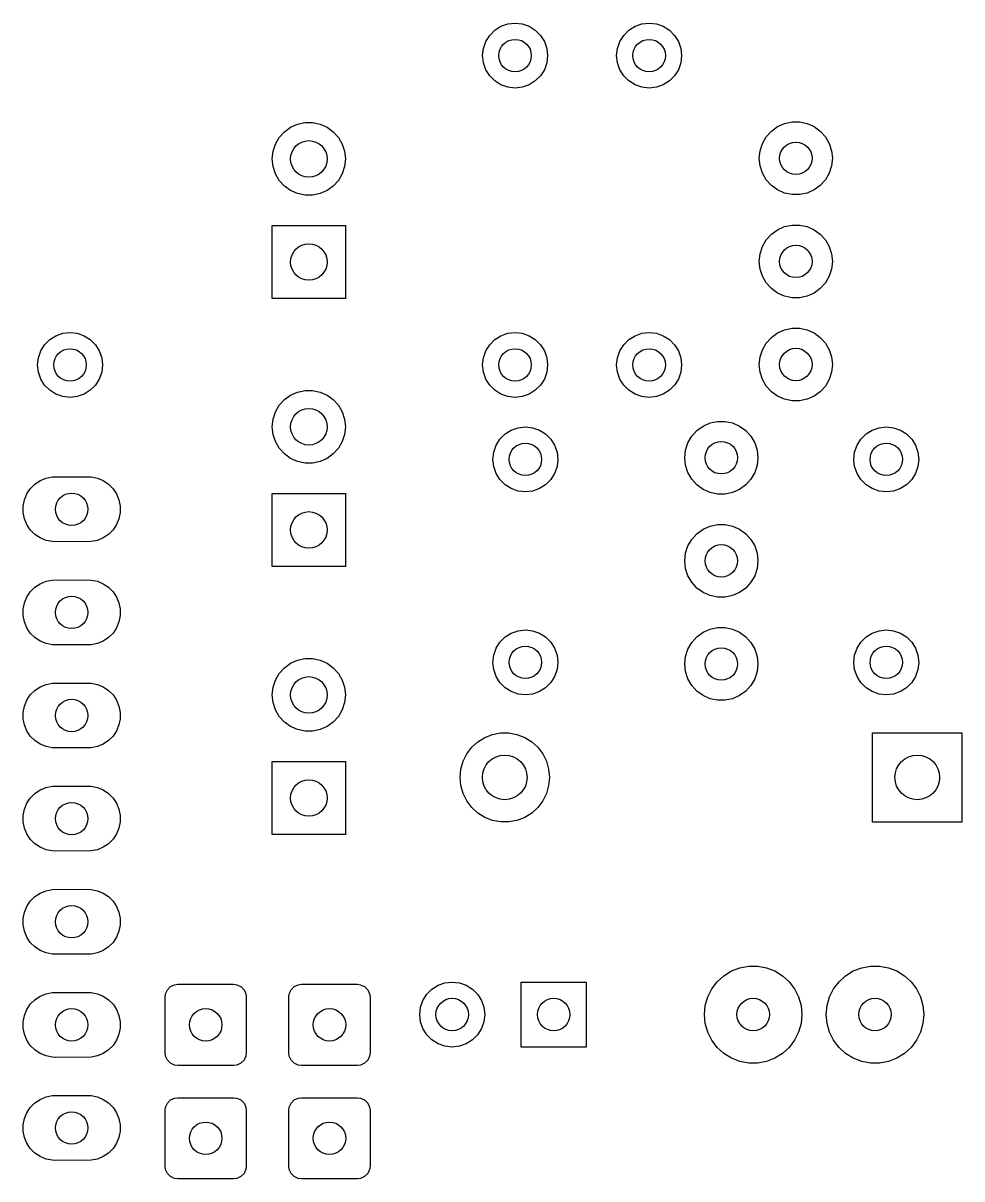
# Model space of a CAD drawing. Extents: x 79.8 to 126.3, y -113.5 to -85.1.
# Drawn here: x 103.2 to 126.32, y -113.52 to -85.05 of the extents above; entities that cross this region are included whole.
import ezdxf

# ---------------------------------------------------------------- set-up
doc = ezdxf.new("R2010")
doc.units = 0
doc.layers.add('BLACK', color=7, linetype='CONTINUOUS')

msp = doc.modelspace()

# ---------------------------------------------------------------- linework, layer by layer
at = {"layer": 'BLACK', "linetype": 'CONTINUOUS'}
for p, q in [((114.968893, -85.131225), (115.137983, -85.072058)), ((115.137983, -85.072058), (115.316, -85.052)), ((115.316, -85.052), (115.494017, -85.072058)), ((115.494017, -85.072058), (115.663107, -85.131225)), ((118.270893, -85.131225), (118.439983, -85.072058)), ((118.439983, -85.072058), (118.618, -85.052)), ((118.618, -85.052), (118.796017, -85.072058)), ((118.796017, -85.072058), (118.965107, -85.131225)), ((114.595225, -85.504893), (114.690535, -85.353208)), ((114.690535, -85.353208), (114.817208, -85.226535)), ((114.817208, -85.226535), (114.968893, -85.131225)), ((115.663107, -85.131225), (115.814792, -85.226535)), ((115.814792, -85.226535), (115.941465, -85.353208)), ((115.941465, -85.353208), (116.036775, -85.504893)), ((117.897225, -85.504893), (117.992535, -85.353208)), ((117.992535, -85.353208), (118.119208, -85.226535)), ((118.119208, -85.226535), (118.270893, -85.131225)), ((118.965107, -85.131225), (119.116792, -85.226535)), ((119.116792, -85.226535), (119.243465, -85.353208)), ((119.243465, -85.353208), (119.338775, -85.504893)), ((114.516, -85.852), (114.536058, -85.673983)), ((114.536058, -85.673983), (114.595225, -85.504893)), ((116.036775, -85.504893), (116.095942, -85.673983)), ((116.095942, -85.673983), (116.116, -85.852)), ((117.818, -85.852), (117.838058, -85.673983)), ((117.838058, -85.673983), (117.897225, -85.504893)), ((119.338775, -85.504893), (119.397942, -85.673983)), ((119.397942, -85.673983), (119.418, -85.852)), ((114.536058, -86.030017), (114.516, -85.852)), ((116.116, -85.852), (116.095942, -86.030017)), ((117.838058, -86.030017), (117.818, -85.852)), ((119.418, -85.852), (119.397942, -86.030017)), ((114.595225, -86.199107), (114.536058, -86.030017)), ((114.690535, -86.350792), (114.595225, -86.199107)), ((116.036775, -86.199107), (115.941465, -86.350792)), ((116.095942, -86.030017), (116.036775, -86.199107)), ((117.897225, -86.199107), (117.838058, -86.030017)), ((117.992535, -86.350792), (117.897225, -86.199107)), ((119.338775, -86.199107), (119.243465, -86.350792)), ((119.397942, -86.030017), (119.338775, -86.199107)), ((114.817208, -86.477465), (114.690535, -86.350792)), ((114.968893, -86.572775), (114.817208, -86.477465)), ((115.814792, -86.477465), (115.663107, -86.572775)), ((115.941465, -86.350792), (115.814792, -86.477465)), ((118.119208, -86.477465), (117.992535, -86.350792)), ((118.270893, -86.572775), (118.119208, -86.477465)), ((119.116792, -86.477465), (118.965107, -86.572775)), ((119.243465, -86.350792), (119.116792, -86.477465)), ((115.137983, -86.631942), (114.968893, -86.572775)), ((115.316, -86.652), (115.137983, -86.631942)), ((115.494017, -86.631942), (115.316, -86.652)), ((115.663107, -86.572775), (115.494017, -86.631942)), ((118.439983, -86.631942), (118.270893, -86.572775)), ((118.618, -86.652), (118.439983, -86.631942)), ((118.796017, -86.631942), (118.618, -86.652)), ((118.965107, -86.572775), (118.796017, -86.631942)), ((109.633782, -87.72817), (109.786, -87.617577)), ((109.786, -87.617577), (109.957885, -87.541049)), ((109.957885, -87.541049), (110.141924, -87.50193)), ((110.141924, -87.50193), (110.330076, -87.50193)), ((110.330076, -87.50193), (110.514115, -87.541049)), ((110.514115, -87.541049), (110.686, -87.617577)), ((110.686, -87.617577), (110.838218, -87.72817)), ((121.629782, -87.71317), (121.782, -87.602577)), ((121.782, -87.602577), (121.953885, -87.526049)), ((121.953885, -87.526049), (122.137924, -87.48693)), ((122.137924, -87.48693), (122.326076, -87.48693)), ((122.326076, -87.48693), (122.510115, -87.526049)), ((122.510115, -87.526049), (122.682, -87.602577)), ((122.682, -87.602577), (122.834218, -87.71317)), ((109.413809, -88.030937), (109.507885, -87.867993)), ((109.507885, -87.867993), (109.633782, -87.72817)), ((110.838218, -87.72817), (110.964115, -87.867993)), ((110.964115, -87.867993), (111.058191, -88.030937)), ((121.409809, -88.015937), (121.503885, -87.852993)), ((121.503885, -87.852993), (121.629782, -87.71317)), ((122.834218, -87.71317), (122.960115, -87.852993)), ((122.960115, -87.852993), (123.054191, -88.015937)), ((109.336, -88.397), (109.355667, -88.209879)), ((109.355667, -88.209879), (109.413809, -88.030937)), ((111.058191, -88.030937), (111.116333, -88.209879)), ((111.116333, -88.209879), (111.136, -88.397)), ((121.332, -88.382), (121.351667, -88.194879)), ((121.351667, -88.194879), (121.409809, -88.015937)), ((123.054191, -88.015937), (123.112333, -88.194879)), ((123.112333, -88.194879), (123.132, -88.382)), ((109.355667, -88.584121), (109.336, -88.397)), ((111.136, -88.397), (111.116333, -88.584121)), ((121.351667, -88.569121), (121.332, -88.382)), ((123.132, -88.382), (123.112333, -88.569121)), ((109.413809, -88.763063), (109.355667, -88.584121)), ((109.507885, -88.926007), (109.413809, -88.763063)), ((111.058191, -88.763063), (110.964115, -88.926007)), ((111.116333, -88.584121), (111.058191, -88.763063)), ((121.409809, -88.748063), (121.351667, -88.569121)), ((121.503885, -88.911007), (121.409809, -88.748063)), ((123.054191, -88.748063), (122.960115, -88.911007)), ((123.112333, -88.569121), (123.054191, -88.748063)), ((109.633782, -89.06583), (109.507885, -88.926007)), ((109.786, -89.176423), (109.633782, -89.06583)), ((110.838218, -89.06583), (110.686, -89.176423)), ((110.964115, -88.926007), (110.838218, -89.06583)), ((121.629782, -89.05083), (121.503885, -88.911007)), ((121.782, -89.161423), (121.629782, -89.05083)), ((122.834218, -89.05083), (122.682, -89.161423)), ((122.960115, -88.911007), (122.834218, -89.05083)), ((109.957885, -89.252951), (109.786, -89.176423)), ((110.141924, -89.29207), (109.957885, -89.252951)), ((110.330076, -89.29207), (110.141924, -89.29207)), ((110.514115, -89.252951), (110.330076, -89.29207)), ((110.686, -89.176423), (110.514115, -89.252951)), ((121.953885, -89.237951), (121.782, -89.161423)), ((122.137924, -89.27707), (121.953885, -89.237951)), ((122.326076, -89.27707), (122.137924, -89.27707)), ((122.510115, -89.237951), (122.326076, -89.27707)), ((122.682, -89.161423), (122.510115, -89.237951)), ((109.336, -91.837), (109.336, -90.037)), ((109.336, -90.037), (111.136, -90.037)), ((111.136, -90.037), (111.136, -91.837)), ((121.629782, -90.25317), (121.782, -90.142577)), ((121.782, -90.142577), (121.953885, -90.066049)), ((121.953885, -90.066049), (122.137924, -90.02693)), ((122.137924, -90.02693), (122.326076, -90.02693)), ((122.326076, -90.02693), (122.510115, -90.066049)), ((122.510115, -90.066049), (122.682, -90.142577)), ((122.682, -90.142577), (122.834218, -90.25317)), ((121.409809, -90.555937), (121.503885, -90.392993)), ((121.503885, -90.392993), (121.629782, -90.25317)), ((122.834218, -90.25317), (122.960115, -90.392993)), ((122.960115, -90.392993), (123.054191, -90.555937)), ((121.332, -90.922), (121.351667, -90.734879)), ((121.351667, -90.734879), (121.409809, -90.555937)), ((123.054191, -90.555937), (123.112333, -90.734879)), ((123.112333, -90.734879), (123.132, -90.922)), ((121.351667, -91.109121), (121.332, -90.922)), ((123.132, -90.922), (123.112333, -91.109121)), ((121.409809, -91.288063), (121.351667, -91.109121)), ((121.503885, -91.451007), (121.409809, -91.288063)), ((123.054191, -91.288063), (122.960115, -91.451007)), ((123.112333, -91.109121), (123.054191, -91.288063)), ((121.629782, -91.59083), (121.503885, -91.451007)), ((121.782, -91.701423), (121.629782, -91.59083)), ((122.834218, -91.59083), (122.682, -91.701423)), ((122.960115, -91.451007), (122.834218, -91.59083)), ((111.136, -91.837), (109.336, -91.837)), ((121.953885, -91.777951), (121.782, -91.701423)), ((122.137924, -91.81707), (121.953885, -91.777951)), ((122.326076, -91.81707), (122.137924, -91.81707)), ((122.510115, -91.777951), (122.326076, -91.81707)), ((122.682, -91.701423), (122.510115, -91.777951)), ((103.855208, -92.846535), (104.006893, -92.751225)), ((104.006893, -92.751225), (104.175983, -92.692058)), ((104.175983, -92.692058), (104.354, -92.672)), ((104.354, -92.672), (104.532017, -92.692058)), ((104.532017, -92.692058), (104.701107, -92.751225)), ((104.701107, -92.751225), (104.852792, -92.846535)), ((114.817208, -92.846535), (114.968893, -92.751225)), ((114.968893, -92.751225), (115.137983, -92.692058)), ((115.137983, -92.692058), (115.316, -92.672)), ((115.316, -92.672), (115.494017, -92.692058)), ((115.494017, -92.692058), (115.663107, -92.751225)), ((115.663107, -92.751225), (115.814792, -92.846535)), ((118.119208, -92.846535), (118.270893, -92.751225)), ((118.270893, -92.751225), (118.439983, -92.692058)), ((118.439983, -92.692058), (118.618, -92.672)), ((118.618, -92.672), (118.796017, -92.692058)), ((118.796017, -92.692058), (118.965107, -92.751225)), ((118.965107, -92.751225), (119.116792, -92.846535)), ((121.503885, -92.932993), (121.629782, -92.79317)), ((121.629782, -92.79317), (121.782, -92.682577)), ((121.782, -92.682577), (121.953885, -92.606049)), ((121.953885, -92.606049), (122.137924, -92.56693)), ((122.137924, -92.56693), (122.326076, -92.56693)), ((122.326076, -92.56693), (122.510115, -92.606049)), ((122.510115, -92.606049), (122.682, -92.682577)), ((122.682, -92.682577), (122.834218, -92.79317)), ((122.834218, -92.79317), (122.960115, -92.932993)), ((103.633225, -93.124893), (103.728535, -92.973208)), ((103.728535, -92.973208), (103.855208, -92.846535)), ((104.852792, -92.846535), (104.979465, -92.973208)), ((104.979465, -92.973208), (105.074775, -93.124893)), ((114.595225, -93.124893), (114.690535, -92.973208)), ((114.690535, -92.973208), (114.817208, -92.846535)), ((115.814792, -92.846535), (115.941465, -92.973208)), ((115.941465, -92.973208), (116.036775, -93.124893)), ((117.897225, -93.124893), (117.992535, -92.973208)), ((117.992535, -92.973208), (118.119208, -92.846535)), ((119.116792, -92.846535), (119.243465, -92.973208)), ((119.243465, -92.973208), (119.338775, -93.124893)), ((121.351667, -93.274879), (121.409809, -93.095937)), ((121.409809, -93.095937), (121.503885, -92.932993)), ((122.960115, -92.932993), (123.054191, -93.095937)), ((123.054191, -93.095937), (123.112333, -93.274879)), ((103.554, -93.472), (103.574058, -93.293983)), ((103.574058, -93.293983), (103.633225, -93.124893)), ((105.074775, -93.124893), (105.133942, -93.293983)), ((105.133942, -93.293983), (105.154, -93.472)), ((114.516, -93.472), (114.536058, -93.293983)), ((114.536058, -93.293983), (114.595225, -93.124893)), ((116.036775, -93.124893), (116.095942, -93.293983)), ((116.095942, -93.293983), (116.116, -93.472)), ((117.818, -93.472), (117.838058, -93.293983)), ((117.838058, -93.293983), (117.897225, -93.124893)), ((119.338775, -93.124893), (119.397942, -93.293983)), ((119.397942, -93.293983), (119.418, -93.472)), ((121.332, -93.462), (121.351667, -93.274879)), ((123.112333, -93.274879), (123.132, -93.462)), ((103.574058, -93.650017), (103.554, -93.472)), ((103.633225, -93.819107), (103.574058, -93.650017)), ((105.133942, -93.650017), (105.074775, -93.819107)), ((105.154, -93.472), (105.133942, -93.650017)), ((114.536058, -93.650017), (114.516, -93.472)), ((114.595225, -93.819107), (114.536058, -93.650017)), ((116.095942, -93.650017), (116.036775, -93.819107)), ((116.116, -93.472), (116.095942, -93.650017)), ((117.838058, -93.650017), (117.818, -93.472)), ((117.897225, -93.819107), (117.838058, -93.650017)), ((119.397942, -93.650017), (119.338775, -93.819107)), ((119.418, -93.472), (119.397942, -93.650017)), ((121.351667, -93.649121), (121.332, -93.462)), ((121.409809, -93.828063), (121.351667, -93.649121)), ((123.112333, -93.649121), (123.054191, -93.828063)), ((123.132, -93.462), (123.112333, -93.649121)), ((103.728535, -93.970792), (103.633225, -93.819107)), ((105.074775, -93.819107), (104.979465, -93.970792)), ((114.690535, -93.970792), (114.595225, -93.819107)), ((116.036775, -93.819107), (115.941465, -93.970792)), ((117.992535, -93.970792), (117.897225, -93.819107)), ((119.338775, -93.819107), (119.243465, -93.970792)), ((121.503885, -93.991007), (121.409809, -93.828063)), ((123.054191, -93.828063), (122.960115, -93.991007)), ((103.855208, -94.097465), (103.728535, -93.970792)), ((104.006893, -94.192775), (103.855208, -94.097465)), ((104.175983, -94.251942), (104.006893, -94.192775)), ((104.701107, -94.192775), (104.532017, -94.251942)), ((104.852792, -94.097465), (104.701107, -94.192775)), ((104.979465, -93.970792), (104.852792, -94.097465)), ((109.633782, -94.32717), (109.786, -94.216577)), ((109.786, -94.216577), (109.957885, -94.140049)), ((109.957885, -94.140049), (110.141924, -94.10093)), ((110.141924, -94.10093), (110.330076, -94.10093)), ((110.330076, -94.10093), (110.514115, -94.140049)), ((110.514115, -94.140049), (110.686, -94.216577)), ((110.686, -94.216577), (110.838218, -94.32717)), ((114.817208, -94.097465), (114.690535, -93.970792)), ((114.968893, -94.192775), (114.817208, -94.097465)), ((115.137983, -94.251942), (114.968893, -94.192775)), ((115.663107, -94.192775), (115.494017, -94.251942)), ((115.814792, -94.097465), (115.663107, -94.192775)), ((115.941465, -93.970792), (115.814792, -94.097465)), ((118.119208, -94.097465), (117.992535, -93.970792)), ((118.270893, -94.192775), (118.119208, -94.097465)), ((118.439983, -94.251942), (118.270893, -94.192775)), ((118.965107, -94.192775), (118.796017, -94.251942)), ((119.116792, -94.097465), (118.965107, -94.192775)), ((119.243465, -93.970792), (119.116792, -94.097465)), ((121.629782, -94.13083), (121.503885, -93.991007)), ((121.782, -94.241423), (121.629782, -94.13083)), ((122.834218, -94.13083), (122.682, -94.241423)), ((122.960115, -93.991007), (122.834218, -94.13083)), ((104.354, -94.272), (104.175983, -94.251942)), ((104.532017, -94.251942), (104.354, -94.272)), ((109.413809, -94.629937), (109.507885, -94.466993)), ((109.507885, -94.466993), (109.633782, -94.32717)), ((110.838218, -94.32717), (110.964115, -94.466993)), ((110.964115, -94.466993), (111.058191, -94.629937)), ((115.316, -94.272), (115.137983, -94.251942)), ((115.494017, -94.251942), (115.316, -94.272)), ((118.618, -94.272), (118.439983, -94.251942)), ((118.796017, -94.251942), (118.618, -94.272)), ((121.953885, -94.317951), (121.782, -94.241423)), ((122.137924, -94.35707), (121.953885, -94.317951)), ((122.326076, -94.35707), (122.137924, -94.35707)), ((122.510115, -94.317951), (122.326076, -94.35707)), ((122.682, -94.241423), (122.510115, -94.317951)), ((109.355667, -94.808879), (109.413809, -94.629937)), ((111.058191, -94.629937), (111.116333, -94.808879)), ((109.336, -94.996), (109.355667, -94.808879)), ((109.355667, -95.183121), (109.336, -94.996)), ((111.116333, -94.808879), (111.136, -94.996)), ((111.136, -94.996), (111.116333, -95.183121)), ((115.071208, -95.172535), (115.222893, -95.077225)), ((115.222893, -95.077225), (115.391983, -95.018058)), ((115.391983, -95.018058), (115.57, -94.998)), ((115.57, -94.998), (115.748017, -95.018058)), ((115.748017, -95.018058), (115.917107, -95.077225)), ((115.917107, -95.077225), (116.068792, -95.172535)), ((119.667885, -95.228993), (119.793782, -95.08917)), ((119.793782, -95.08917), (119.946, -94.978577)), ((119.946, -94.978577), (120.117885, -94.902049)), ((120.117885, -94.902049), (120.301924, -94.86293)), ((120.301924, -94.86293), (120.490076, -94.86293)), ((120.490076, -94.86293), (120.674115, -94.902049)), ((120.674115, -94.902049), (120.846, -94.978577)), ((120.846, -94.978577), (120.998218, -95.08917)), ((120.998218, -95.08917), (121.124115, -95.228993)), ((123.961208, -95.172535), (124.112893, -95.077225)), ((124.112893, -95.077225), (124.281983, -95.018058)), ((124.281983, -95.018058), (124.46, -94.998)), ((124.46, -94.998), (124.638017, -95.018058)), ((124.638017, -95.018058), (124.807107, -95.077225)), ((124.807107, -95.077225), (124.958792, -95.172535)), ((109.413809, -95.362063), (109.355667, -95.183121)), ((109.507885, -95.525007), (109.413809, -95.362063)), ((111.058191, -95.362063), (110.964115, -95.525007)), ((111.116333, -95.183121), (111.058191, -95.362063)), ((114.849225, -95.450893), (114.944535, -95.299208)), ((114.944535, -95.299208), (115.071208, -95.172535)), ((116.068792, -95.172535), (116.195465, -95.299208)), ((116.195465, -95.299208), (116.290775, -95.450893)), ((119.573809, -95.391937), (119.667885, -95.228993)), ((121.124115, -95.228993), (121.218191, -95.391937)), ((123.739225, -95.450893), (123.834535, -95.299208)), ((123.834535, -95.299208), (123.961208, -95.172535)), ((124.958792, -95.172535), (125.085465, -95.299208)), ((125.085465, -95.299208), (125.180775, -95.450893)), ((109.633782, -95.66483), (109.507885, -95.525007)), ((110.964115, -95.525007), (110.838218, -95.66483)), ((114.77, -95.798), (114.790058, -95.619983)), ((114.790058, -95.619983), (114.849225, -95.450893)), ((116.290775, -95.450893), (116.349942, -95.619983)), ((116.349942, -95.619983), (116.37, -95.798)), ((119.496, -95.758), (119.515667, -95.570879)), ((119.515667, -95.570879), (119.573809, -95.391937)), ((121.218191, -95.391937), (121.276333, -95.570879)), ((121.276333, -95.570879), (121.296, -95.758)), ((123.66, -95.798), (123.680058, -95.619983)), ((123.680058, -95.619983), (123.739225, -95.450893)), ((125.180775, -95.450893), (125.239942, -95.619983)), ((125.239942, -95.619983), (125.26, -95.798)), ((109.786, -95.775423), (109.633782, -95.66483)), ((109.957885, -95.851951), (109.786, -95.775423)), ((110.141924, -95.89107), (109.957885, -95.851951)), ((110.330076, -95.89107), (110.141924, -95.89107)), ((110.514115, -95.851951), (110.330076, -95.89107)), ((110.686, -95.775423), (110.514115, -95.851951)), ((110.838218, -95.66483), (110.686, -95.775423)), ((114.790058, -95.976017), (114.77, -95.798)), ((116.37, -95.798), (116.349942, -95.976017)), ((119.515667, -95.945121), (119.496, -95.758)), ((121.296, -95.758), (121.276333, -95.945121)), ((123.680058, -95.976017), (123.66, -95.798)), ((125.26, -95.798), (125.239942, -95.976017)), ((103.915586, -96.231852), (104.794, -96.228)), ((104.794, -96.228), (104.872414, -96.231852)), ((114.849225, -96.145107), (114.790058, -95.976017)), ((114.944535, -96.296792), (114.849225, -96.145107)), ((116.290775, -96.145107), (116.195465, -96.296792)), ((116.349942, -95.976017), (116.290775, -96.145107)), ((119.573809, -96.124063), (119.515667, -95.945121)), ((119.667885, -96.287007), (119.573809, -96.124063)), ((121.218191, -96.124063), (121.124115, -96.287007)), ((121.276333, -95.945121), (121.218191, -96.124063)), ((123.739225, -96.145107), (123.680058, -95.976017)), ((123.834535, -96.296792), (123.739225, -96.145107)), ((125.180775, -96.145107), (125.085465, -96.296792)), ((125.239942, -95.976017), (125.180775, -96.145107)), ((103.375592, -96.520485), (103.486485, -96.409592)), ((103.486485, -96.409592), (103.616883, -96.322463)), ((103.616883, -96.322463), (103.761772, -96.262448)), ((103.761772, -96.262448), (103.915586, -96.231852)), ((104.872414, -96.231852), (105.026228, -96.262448)), ((105.026228, -96.262448), (105.171117, -96.322463)), ((105.171117, -96.322463), (105.301515, -96.409592)), ((105.301515, -96.409592), (105.412408, -96.520485)), ((115.071208, -96.423465), (114.944535, -96.296792)), ((115.222893, -96.518775), (115.071208, -96.423465)), ((116.068792, -96.423465), (115.917107, -96.518775)), ((116.195465, -96.296792), (116.068792, -96.423465)), ((119.793782, -96.42683), (119.667885, -96.287007)), ((119.946, -96.537423), (119.793782, -96.42683)), ((120.998218, -96.42683), (120.846, -96.537423)), ((121.124115, -96.287007), (120.998218, -96.42683)), ((123.961208, -96.423465), (123.834535, -96.296792)), ((124.112893, -96.518775), (123.961208, -96.423465)), ((124.958792, -96.423465), (124.807107, -96.518775)), ((125.085465, -96.296792), (124.958792, -96.423465)), ((103.197852, -96.949586), (103.228448, -96.795772)), ((103.228448, -96.795772), (103.288463, -96.650883)), ((103.288463, -96.650883), (103.375592, -96.520485)), ((105.412408, -96.520485), (105.499537, -96.650883)), ((105.499537, -96.650883), (105.559552, -96.795772)), ((105.559552, -96.795772), (105.590148, -96.949586)), ((109.336, -98.436), (109.336, -96.636)), ((109.336, -96.636), (111.136, -96.636)), ((111.136, -96.636), (111.136, -98.436)), ((115.391983, -96.577942), (115.222893, -96.518775)), ((115.57, -96.598), (115.391983, -96.577942)), ((115.748017, -96.577942), (115.57, -96.598)), ((115.917107, -96.518775), (115.748017, -96.577942)), ((120.117885, -96.613951), (119.946, -96.537423)), ((120.301924, -96.65307), (120.117885, -96.613951)), ((120.490076, -96.65307), (120.301924, -96.65307)), ((120.674115, -96.613951), (120.490076, -96.65307)), ((120.846, -96.537423), (120.674115, -96.613951)), ((124.281983, -96.577942), (124.112893, -96.518775)), ((124.46, -96.598), (124.281983, -96.577942)), ((124.638017, -96.577942), (124.46, -96.598)), ((124.807107, -96.518775), (124.638017, -96.577942)), ((103.197852, -97.106414), (103.197852, -96.949586)), ((105.590148, -96.949586), (105.590148, -97.106414)), ((103.228448, -97.260228), (103.197852, -97.106414)), ((103.288463, -97.405117), (103.228448, -97.260228)), ((105.559552, -97.260228), (105.499537, -97.405117)), ((105.590148, -97.106414), (105.559552, -97.260228)), ((103.375592, -97.535515), (103.288463, -97.405117)), ((103.486485, -97.646408), (103.375592, -97.535515)), ((103.616883, -97.733537), (103.486485, -97.646408)), ((105.301515, -97.646408), (105.171117, -97.733537)), ((105.412408, -97.535515), (105.301515, -97.646408)), ((105.499537, -97.405117), (105.412408, -97.535515)), ((119.667885, -97.768993), (119.793782, -97.62917)), ((119.793782, -97.62917), (119.946, -97.518577)), ((119.946, -97.518577), (120.117885, -97.442049)), ((120.117885, -97.442049), (120.301924, -97.40293)), ((120.301924, -97.40293), (120.490076, -97.40293)), ((120.490076, -97.40293), (120.674115, -97.442049)), ((120.674115, -97.442049), (120.846, -97.518577)), ((120.846, -97.518577), (120.998218, -97.62917)), ((120.998218, -97.62917), (121.124115, -97.768993)), ((103.761772, -97.793552), (103.616883, -97.733537)), ((103.915586, -97.824148), (103.761772, -97.793552)), ((103.994, -97.828), (103.915586, -97.824148)), ((104.872414, -97.824148), (103.994, -97.828)), ((105.026228, -97.793552), (104.872414, -97.824148)), ((105.171117, -97.733537), (105.026228, -97.793552)), ((119.515667, -98.110879), (119.573809, -97.931937)), ((119.573809, -97.931937), (119.667885, -97.768993)), ((121.124115, -97.768993), (121.218191, -97.931937)), ((121.218191, -97.931937), (121.276333, -98.110879)), ((119.496, -98.298), (119.515667, -98.110879)), ((121.276333, -98.110879), (121.296, -98.298)), ((111.136, -98.436), (109.336, -98.436)), ((119.515667, -98.485121), (119.496, -98.298)), ((119.573809, -98.664063), (119.515667, -98.485121)), ((121.276333, -98.485121), (121.218191, -98.664063)), ((121.296, -98.298), (121.276333, -98.485121)), ((103.761772, -98.802448), (103.915586, -98.771852)), ((103.915586, -98.771852), (104.794, -98.768)), ((104.794, -98.768), (104.872414, -98.771852)), ((104.872414, -98.771852), (105.026228, -98.802448)), ((119.667885, -98.827007), (119.573809, -98.664063)), ((121.218191, -98.664063), (121.124115, -98.827007)), ((103.288463, -99.190883), (103.375592, -99.060485)), ((103.375592, -99.060485), (103.486485, -98.949592)), ((103.486485, -98.949592), (103.616883, -98.862463)), ((103.616883, -98.862463), (103.761772, -98.802448)), ((105.026228, -98.802448), (105.171117, -98.862463)), ((105.171117, -98.862463), (105.301515, -98.949592)), ((105.301515, -98.949592), (105.412408, -99.060485)), ((105.412408, -99.060485), (105.499537, -99.190883)), ((119.793782, -98.96683), (119.667885, -98.827007)), ((119.946, -99.077423), (119.793782, -98.96683)), ((120.998218, -98.96683), (120.846, -99.077423)), ((121.124115, -98.827007), (120.998218, -98.96683)), ((103.197852, -99.489586), (103.228448, -99.335772)), ((103.228448, -99.335772), (103.288463, -99.190883)), ((105.499537, -99.190883), (105.559552, -99.335772)), ((105.559552, -99.335772), (105.590148, -99.489586)), ((120.117885, -99.153951), (119.946, -99.077423)), ((120.301924, -99.19307), (120.117885, -99.153951)), ((120.490076, -99.19307), (120.301924, -99.19307)), ((120.674115, -99.153951), (120.490076, -99.19307)), ((120.846, -99.077423), (120.674115, -99.153951)), ((103.197852, -99.646414), (103.197852, -99.489586)), ((105.590148, -99.489586), (105.590148, -99.646414)), ((103.228448, -99.800228), (103.197852, -99.646414)), ((103.288463, -99.945117), (103.228448, -99.800228)), ((105.559552, -99.800228), (105.499537, -99.945117)), ((105.590148, -99.646414), (105.559552, -99.800228)), ((103.375592, -100.075515), (103.288463, -99.945117)), ((103.486485, -100.186408), (103.375592, -100.075515)), ((103.616883, -100.273537), (103.486485, -100.186408)), ((105.301515, -100.186408), (105.171117, -100.273537)), ((105.412408, -100.075515), (105.301515, -100.186408)), ((105.499537, -99.945117), (105.412408, -100.075515)), ((114.944535, -100.299208), (115.071208, -100.172535)), ((115.071208, -100.172535), (115.222893, -100.077225)), ((115.222893, -100.077225), (115.391983, -100.018058)), ((115.391983, -100.018058), (115.57, -99.998)), ((115.57, -99.998), (115.748017, -100.018058)), ((115.748017, -100.018058), (115.917107, -100.077225)), ((115.917107, -100.077225), (116.068792, -100.172535)), ((116.068792, -100.172535), (116.195465, -100.299208)), ((119.667885, -100.308993), (119.793782, -100.16917)), ((119.793782, -100.16917), (119.946, -100.058577)), ((119.946, -100.058577), (120.117885, -99.982049)), ((120.117885, -99.982049), (120.301924, -99.94293)), ((120.301924, -99.94293), (120.490076, -99.94293)), ((120.490076, -99.94293), (120.674115, -99.982049)), ((120.674115, -99.982049), (120.846, -100.058577)), ((120.846, -100.058577), (120.998218, -100.16917)), ((120.998218, -100.16917), (121.124115, -100.308993)), ((123.834535, -100.299208), (123.961208, -100.172535)), ((123.961208, -100.172535), (124.112893, -100.077225)), ((124.112893, -100.077225), (124.281983, -100.018058)), ((124.281983, -100.018058), (124.46, -99.998)), ((124.46, -99.998), (124.638017, -100.018058)), ((124.638017, -100.018058), (124.807107, -100.077225)), ((124.807107, -100.077225), (124.958792, -100.172535)), ((124.958792, -100.172535), (125.085465, -100.299208)), ((103.761772, -100.333552), (103.616883, -100.273537)), ((103.915586, -100.364148), (103.761772, -100.333552)), ((103.994, -100.368), (103.915586, -100.364148)), ((104.872414, -100.364148), (103.994, -100.368)), ((105.026228, -100.333552), (104.872414, -100.364148)), ((105.171117, -100.273537), (105.026228, -100.333552)), ((114.790058, -100.619983), (114.849225, -100.450893)), ((114.849225, -100.450893), (114.944535, -100.299208)), ((116.195465, -100.299208), (116.290775, -100.450893)), ((116.290775, -100.450893), (116.349942, -100.619983)), ((119.515667, -100.650879), (119.573809, -100.471937)), ((119.573809, -100.471937), (119.667885, -100.308993)), ((121.124115, -100.308993), (121.218191, -100.471937)), ((121.218191, -100.471937), (121.276333, -100.650879)), ((123.680058, -100.619983), (123.739225, -100.450893)), ((123.739225, -100.450893), (123.834535, -100.299208)), ((125.085465, -100.299208), (125.180775, -100.450893)), ((125.180775, -100.450893), (125.239942, -100.619983)), ((109.786, -100.820577), (109.957885, -100.744049)), ((109.957885, -100.744049), (110.141924, -100.70493)), ((110.141924, -100.70493), (110.330076, -100.70493)), ((110.330076, -100.70493), (110.514115, -100.744049)), ((110.514115, -100.744049), (110.686, -100.820577)), ((114.77, -100.798), (114.790058, -100.619983)), ((116.349942, -100.619983), (116.37, -100.798)), ((119.496, -100.838), (119.515667, -100.650879)), ((121.276333, -100.650879), (121.296, -100.838)), ((123.66, -100.798), (123.680058, -100.619983)), ((125.239942, -100.619983), (125.26, -100.798)), ((109.507885, -101.070993), (109.633782, -100.93117)), ((109.633782, -100.93117), (109.786, -100.820577)), ((110.686, -100.820577), (110.838218, -100.93117)), ((110.838218, -100.93117), (110.964115, -101.070993)), ((114.790058, -100.976017), (114.77, -100.798)), ((114.849225, -101.145107), (114.790058, -100.976017)), ((116.349942, -100.976017), (116.290775, -101.145107)), ((116.37, -100.798), (116.349942, -100.976017)), ((119.515667, -101.025121), (119.496, -100.838)), ((119.573809, -101.204063), (119.515667, -101.025121)), ((121.276333, -101.025121), (121.218191, -101.204063)), ((121.296, -100.838), (121.276333, -101.025121)), ((123.680058, -100.976017), (123.66, -100.798)), ((123.739225, -101.145107), (123.680058, -100.976017)), ((125.239942, -100.976017), (125.180775, -101.145107)), ((125.26, -100.798), (125.239942, -100.976017)), ((103.616883, -101.402463), (103.761772, -101.342448)), ((103.761772, -101.342448), (103.915586, -101.311852)), ((103.915586, -101.311852), (104.794, -101.308)), ((104.794, -101.308), (104.872414, -101.311852)), ((104.872414, -101.311852), (105.026228, -101.342448)), ((105.026228, -101.342448), (105.171117, -101.402463)), ((109.355667, -101.412879), (109.413809, -101.233937)), ((109.413809, -101.233937), (109.507885, -101.070993)), ((110.964115, -101.070993), (111.058191, -101.233937)), ((111.058191, -101.233937), (111.116333, -101.412879)), ((114.944535, -101.296792), (114.849225, -101.145107)), ((115.071208, -101.423465), (114.944535, -101.296792)), ((116.195465, -101.296792), (116.068792, -101.423465)), ((116.290775, -101.145107), (116.195465, -101.296792)), ((119.667885, -101.367007), (119.573809, -101.204063)), ((121.218191, -101.204063), (121.124115, -101.367007)), ((123.834535, -101.296792), (123.739225, -101.145107)), ((123.961208, -101.423465), (123.834535, -101.296792)), ((125.085465, -101.296792), (124.958792, -101.423465)), ((125.180775, -101.145107), (125.085465, -101.296792)), ((103.288463, -101.730883), (103.375592, -101.600485)), ((103.375592, -101.600485), (103.486485, -101.489592)), ((103.486485, -101.489592), (103.616883, -101.402463)), ((105.171117, -101.402463), (105.301515, -101.489592)), ((105.301515, -101.489592), (105.412408, -101.600485)), ((105.412408, -101.600485), (105.499537, -101.730883)), ((109.336, -101.6), (109.355667, -101.412879)), ((109.355667, -101.787121), (109.336, -101.6)), ((111.116333, -101.412879), (111.136, -101.6)), ((111.136, -101.6), (111.116333, -101.787121)), ((115.222893, -101.518775), (115.071208, -101.423465)), ((115.391983, -101.577942), (115.222893, -101.518775)), ((115.57, -101.598), (115.391983, -101.577942)), ((115.748017, -101.577942), (115.57, -101.598)), ((115.917107, -101.518775), (115.748017, -101.577942)), ((116.068792, -101.423465), (115.917107, -101.518775)), ((119.793782, -101.50683), (119.667885, -101.367007)), ((119.946, -101.617423), (119.793782, -101.50683)), ((120.117885, -101.693951), (119.946, -101.617423)), ((120.846, -101.617423), (120.674115, -101.693951)), ((120.998218, -101.50683), (120.846, -101.617423)), ((121.124115, -101.367007), (120.998218, -101.50683)), ((124.112893, -101.518775), (123.961208, -101.423465)), ((124.281983, -101.577942), (124.112893, -101.518775)), ((124.46, -101.598), (124.281983, -101.577942)), ((124.638017, -101.577942), (124.46, -101.598)), ((124.807107, -101.518775), (124.638017, -101.577942)), ((124.958792, -101.423465), (124.807107, -101.518775)), ((103.197852, -102.029586), (103.228448, -101.875772)), ((103.228448, -101.875772), (103.288463, -101.730883)), ((105.499537, -101.730883), (105.559552, -101.875772)), ((105.559552, -101.875772), (105.590148, -102.029586)), ((109.413809, -101.966063), (109.355667, -101.787121)), ((111.116333, -101.787121), (111.058191, -101.966063)), ((120.301924, -101.73307), (120.117885, -101.693951)), ((120.490076, -101.73307), (120.301924, -101.73307)), ((120.674115, -101.693951), (120.490076, -101.73307)), ((103.197852, -102.186414), (103.197852, -102.029586)), ((103.228448, -102.340228), (103.197852, -102.186414)), ((105.590148, -102.186414), (105.559552, -102.340228)), ((105.590148, -102.029586), (105.590148, -102.186414)), ((109.507885, -102.129007), (109.413809, -101.966063)), ((109.633782, -102.26883), (109.507885, -102.129007)), ((110.964115, -102.129007), (110.838218, -102.26883)), ((111.058191, -101.966063), (110.964115, -102.129007)), ((103.288463, -102.485117), (103.228448, -102.340228)), ((103.375592, -102.615515), (103.288463, -102.485117)), ((105.499537, -102.485117), (105.412408, -102.615515)), ((105.559552, -102.340228), (105.499537, -102.485117)), ((109.786, -102.379423), (109.633782, -102.26883)), ((109.957885, -102.455951), (109.786, -102.379423)), ((110.141924, -102.49507), (109.957885, -102.455951)), ((110.514115, -102.455951), (110.330076, -102.49507)), ((110.686, -102.379423), (110.514115, -102.455951)), ((110.838218, -102.26883), (110.686, -102.379423)), ((103.486485, -102.726408), (103.375592, -102.615515)), ((103.616883, -102.813537), (103.486485, -102.726408)), ((105.301515, -102.726408), (105.171117, -102.813537)), ((105.412408, -102.615515), (105.301515, -102.726408)), ((110.330076, -102.49507), (110.141924, -102.49507)), ((114.24909, -102.890935), (114.399102, -102.754181)), ((114.399102, -102.754181), (114.571688, -102.64732)), ((114.571688, -102.64732), (114.760971, -102.573992)), ((114.760971, -102.573992), (114.960505, -102.536692)), ((114.960505, -102.536692), (115.163495, -102.536692)), ((115.163495, -102.536692), (115.363029, -102.573992)), ((115.363029, -102.573992), (115.552312, -102.64732)), ((115.552312, -102.64732), (115.724898, -102.754181)), ((115.724898, -102.754181), (115.87491, -102.890935)), ((124.122, -104.732), (124.122, -102.532)), ((124.122, -102.532), (126.322, -102.532)), ((126.322, -102.532), (126.322, -104.732)), ((103.761772, -102.873552), (103.616883, -102.813537)), ((103.915586, -102.904148), (103.761772, -102.873552)), ((103.994, -102.908), (103.915586, -102.904148)), ((104.872414, -102.904148), (103.994, -102.908)), ((105.026228, -102.873552), (104.872414, -102.904148)), ((105.171117, -102.813537), (105.026228, -102.873552)), ((114.036281, -103.234634), (114.126761, -103.052925)), ((114.126761, -103.052925), (114.24909, -102.890935)), ((115.87491, -102.890935), (115.997239, -103.052925)), ((115.997239, -103.052925), (116.087719, -103.234634)), ((109.336, -105.04), (109.336, -103.24)), ((109.336, -103.24), (111.136, -103.24)), ((111.136, -103.24), (111.136, -105.04)), ((113.98073, -103.429876), (114.036281, -103.234634)), ((116.087719, -103.234634), (116.14327, -103.429876)), ((113.962, -103.632), (113.98073, -103.429876)), ((116.14327, -103.429876), (116.162, -103.632)), ((103.616883, -103.942463), (103.761772, -103.882448)), ((103.761772, -103.882448), (103.915586, -103.851852)), ((103.915586, -103.851852), (104.794, -103.848)), ((104.794, -103.848), (104.872414, -103.851852)), ((104.872414, -103.851852), (105.026228, -103.882448)), ((105.026228, -103.882448), (105.171117, -103.942463)), ((113.98073, -103.834124), (113.962, -103.632)), ((114.036281, -104.029366), (113.98073, -103.834124)), ((116.14327, -103.834124), (116.087719, -104.029366)), ((116.162, -103.632), (116.14327, -103.834124)), ((103.288463, -104.270883), (103.375592, -104.140485)), ((103.375592, -104.140485), (103.486485, -104.029592)), ((103.486485, -104.029592), (103.616883, -103.942463)), ((105.171117, -103.942463), (105.301515, -104.029592)), ((105.301515, -104.029592), (105.412408, -104.140485)), ((105.412408, -104.140485), (105.499537, -104.270883)), ((114.126761, -104.211075), (114.036281, -104.029366)), ((116.087719, -104.029366), (115.997239, -104.211075)), ((103.197852, -104.569586), (103.228448, -104.415772)), ((103.228448, -104.415772), (103.288463, -104.270883)), ((105.499537, -104.270883), (105.559552, -104.415772)), ((105.559552, -104.415772), (105.590148, -104.569586)), ((114.24909, -104.373065), (114.126761, -104.211075)), ((114.399102, -104.509819), (114.24909, -104.373065)), ((115.87491, -104.373065), (115.724898, -104.509819)), ((115.997239, -104.211075), (115.87491, -104.373065)), ((103.197852, -104.726414), (103.197852, -104.569586)), ((103.228448, -104.880228), (103.197852, -104.726414)), ((105.590148, -104.726414), (105.559552, -104.880228)), ((105.590148, -104.569586), (105.590148, -104.726414)), ((114.571688, -104.61668), (114.399102, -104.509819)), ((114.760971, -104.690008), (114.571688, -104.61668)), ((114.960505, -104.727308), (114.760971, -104.690008)), ((115.163495, -104.727308), (114.960505, -104.727308)), ((115.363029, -104.690008), (115.163495, -104.727308)), ((115.552312, -104.61668), (115.363029, -104.690008)), ((115.724898, -104.509819), (115.552312, -104.61668)), ((126.322, -104.732), (124.122, -104.732)), ((103.288463, -105.025117), (103.228448, -104.880228)), ((103.375592, -105.155515), (103.288463, -105.025117)), ((105.499537, -105.025117), (105.412408, -105.155515)), ((105.559552, -104.880228), (105.499537, -105.025117)), ((111.136, -105.04), (109.336, -105.04)), ((103.486485, -105.266408), (103.375592, -105.155515)), ((103.616883, -105.353537), (103.486485, -105.266408)), ((105.301515, -105.266408), (105.171117, -105.353537)), ((105.412408, -105.155515), (105.301515, -105.266408)), ((103.761772, -105.413552), (103.616883, -105.353537)), ((103.915586, -105.444148), (103.761772, -105.413552)), ((103.994, -105.448), (103.915586, -105.444148)), ((104.872414, -105.444148), (103.994, -105.448)), ((105.026228, -105.413552), (104.872414, -105.444148)), ((105.171117, -105.353537), (105.026228, -105.413552)), ((103.616883, -106.482463), (103.761772, -106.422448)), ((103.761772, -106.422448), (103.915586, -106.391852)), ((103.915586, -106.391852), (104.794, -106.388)), ((104.794, -106.388), (104.872414, -106.391852)), ((104.872414, -106.391852), (105.026228, -106.422448)), ((105.026228, -106.422448), (105.171117, -106.482463)), ((103.288463, -106.810883), (103.375592, -106.680485)), ((103.375592, -106.680485), (103.486485, -106.569592)), ((103.486485, -106.569592), (103.616883, -106.482463)), ((105.171117, -106.482463), (105.301515, -106.569592)), ((105.301515, -106.569592), (105.412408, -106.680485)), ((105.412408, -106.680485), (105.499537, -106.810883)), ((103.197852, -107.109586), (103.228448, -106.955772)), ((103.228448, -106.955772), (103.288463, -106.810883)), ((105.499537, -106.810883), (105.559552, -106.955772)), ((105.559552, -106.955772), (105.590148, -107.109586)), ((103.197852, -107.266414), (103.197852, -107.109586)), ((103.228448, -107.420228), (103.197852, -107.266414)), ((105.590148, -107.266414), (105.559552, -107.420228)), ((105.590148, -107.109586), (105.590148, -107.266414)), ((103.288463, -107.565117), (103.228448, -107.420228)), ((103.375592, -107.695515), (103.288463, -107.565117)), ((105.499537, -107.565117), (105.412408, -107.695515)), ((105.559552, -107.420228), (105.499537, -107.565117)), ((103.486485, -107.806408), (103.375592, -107.695515)), ((103.616883, -107.893537), (103.486485, -107.806408)), ((103.761772, -107.953552), (103.616883, -107.893537)), ((105.171117, -107.893537), (105.026228, -107.953552)), ((105.301515, -107.806408), (105.171117, -107.893537)), ((105.412408, -107.695515), (105.301515, -107.806408)), ((103.915586, -107.984148), (103.761772, -107.953552)), ((103.994, -107.988), (103.915586, -107.984148)), ((104.872414, -107.984148), (103.994, -107.988)), ((105.026228, -107.953552), (104.872414, -107.984148)), ((120.458838, -108.516379), (120.647114, -108.399804)), ((120.647114, -108.399804), (120.853604, -108.319809)), ((120.853604, -108.319809), (121.071278, -108.279119)), ((121.071278, -108.279119), (121.292722, -108.279119)), ((121.292722, -108.279119), (121.510396, -108.319809)), ((121.510396, -108.319809), (121.716886, -108.399804)), ((121.716886, -108.399804), (121.905162, -108.516379)), ((123.458838, -108.516379), (123.647114, -108.399804)), ((123.647114, -108.399804), (123.853604, -108.319809)), ((123.853604, -108.319809), (124.071278, -108.279119)), ((124.071278, -108.279119), (124.292722, -108.279119)), ((124.292722, -108.279119), (124.510396, -108.319809)), ((124.510396, -108.319809), (124.716886, -108.399804)), ((124.716886, -108.399804), (124.905162, -108.516379)), ((106.829257, -108.784515), (106.927619, -108.738648)), ((106.927619, -108.738648), (107.0085, -108.728)), ((107.0085, -108.728), (108.3835, -108.728)), ((108.3835, -108.728), (108.464381, -108.738648)), ((108.464381, -108.738648), (108.562743, -108.784515)), ((109.877257, -108.784515), (109.975619, -108.738648)), ((109.975619, -108.738648), (110.0565, -108.728)), ((110.0565, -108.728), (111.4315, -108.728)), ((111.4315, -108.728), (111.512381, -108.738648)), ((111.512381, -108.738648), (111.610743, -108.784515)), ((113.268321, -108.848535), (113.420006, -108.753225)), ((113.420006, -108.753225), (113.589096, -108.694058)), ((113.589096, -108.694058), (113.767113, -108.674)), ((113.767113, -108.674), (113.94513, -108.694058)), ((113.94513, -108.694058), (114.11422, -108.753225)), ((114.11422, -108.753225), (114.265905, -108.848535)), ((115.467113, -110.274), (115.467113, -108.674)), ((115.467113, -108.674), (117.067113, -108.674)), ((117.067113, -108.674), (117.067113, -110.274)), ((120.161739, -108.842281), (120.295189, -108.665565)), ((120.295189, -108.665565), (120.458838, -108.516379)), ((121.905162, -108.516379), (122.068811, -108.665565)), ((122.068811, -108.665565), (122.202261, -108.842281)), ((123.161739, -108.842281), (123.295189, -108.665565)), ((123.295189, -108.665565), (123.458838, -108.516379)), ((124.905162, -108.516379), (125.068811, -108.665565)), ((125.068811, -108.665565), (125.202261, -108.842281)), ((103.486485, -109.109592), (103.616883, -109.022463)), ((103.616883, -109.022463), (103.761772, -108.962448)), ((103.761772, -108.962448), (103.915586, -108.931852)), ((103.915586, -108.931852), (104.794, -108.928)), ((104.794, -108.928), (104.872414, -108.931852)), ((104.872414, -108.931852), (105.026228, -108.962448)), ((105.026228, -108.962448), (105.171117, -109.022463)), ((105.171117, -109.022463), (105.301515, -109.109592)), ((106.696, -109.0405), (106.706648, -108.959619)), ((106.706648, -108.959619), (106.752515, -108.861257)), ((106.752515, -108.861257), (106.829257, -108.784515)), ((108.562743, -108.784515), (108.639485, -108.861257)), ((108.639485, -108.861257), (108.685352, -108.959619)), ((108.685352, -108.959619), (108.696, -109.0405)), ((109.744, -109.0405), (109.754648, -108.959619)), ((109.754648, -108.959619), (109.800515, -108.861257)), ((109.800515, -108.861257), (109.877257, -108.784515)), ((111.610743, -108.784515), (111.687485, -108.861257)), ((111.687485, -108.861257), (111.733352, -108.959619)), ((111.733352, -108.959619), (111.744, -109.0405)), ((113.046338, -109.126893), (113.141648, -108.975208)), ((113.141648, -108.975208), (113.268321, -108.848535)), ((114.265905, -108.848535), (114.392578, -108.975208)), ((114.392578, -108.975208), (114.487888, -109.126893)), ((120.063033, -109.04051), (120.161739, -108.842281)), ((122.202261, -108.842281), (122.300967, -109.04051)), ((123.063033, -109.04051), (123.161739, -108.842281)), ((125.202261, -108.842281), (125.300967, -109.04051)), ((103.288463, -109.350883), (103.375592, -109.220485)), ((103.375592, -109.220485), (103.486485, -109.109592)), ((105.301515, -109.109592), (105.412408, -109.220485)), ((105.412408, -109.220485), (105.499537, -109.350883)), ((106.696, -110.4155), (106.696, -109.0405)), ((108.696, -109.0405), (108.696, -110.4155)), ((109.744, -110.4155), (109.744, -109.0405)), ((111.744, -109.0405), (111.744, -110.4155)), ((112.967113, -109.474), (112.987171, -109.295983)), ((112.987171, -109.295983), (113.046338, -109.126893)), ((114.487888, -109.126893), (114.547055, -109.295983)), ((114.547055, -109.295983), (114.567113, -109.474)), ((119.982, -109.474), (120.002432, -109.253501)), ((120.002432, -109.253501), (120.063033, -109.04051)), ((122.300967, -109.04051), (122.361568, -109.253501)), ((122.361568, -109.253501), (122.382, -109.474)), ((122.982, -109.474), (123.002432, -109.253501)), ((123.002432, -109.253501), (123.063033, -109.04051)), ((125.300967, -109.04051), (125.361568, -109.253501)), ((125.361568, -109.253501), (125.382, -109.474)), ((103.197852, -109.649586), (103.228448, -109.495772)), ((103.228448, -109.495772), (103.288463, -109.350883)), ((105.499537, -109.350883), (105.559552, -109.495772)), ((105.559552, -109.495772), (105.590148, -109.649586)), ((112.987171, -109.652017), (112.967113, -109.474)), ((114.567113, -109.474), (114.547055, -109.652017)), ((120.002432, -109.694499), (119.982, -109.474)), ((122.382, -109.474), (122.361568, -109.694499)), ((123.002432, -109.694499), (122.982, -109.474)), ((125.382, -109.474), (125.361568, -109.694499)), ((103.197852, -109.806414), (103.197852, -109.649586)), ((103.228448, -109.960228), (103.197852, -109.806414)), ((105.590148, -109.806414), (105.559552, -109.960228)), ((105.590148, -109.649586), (105.590148, -109.806414)), ((113.046338, -109.821107), (112.987171, -109.652017)), ((113.141648, -109.972792), (113.046338, -109.821107)), ((114.487888, -109.821107), (114.392578, -109.972792)), ((114.547055, -109.652017), (114.487888, -109.821107)), ((120.063033, -109.90749), (120.002432, -109.694499)), ((122.361568, -109.694499), (122.300967, -109.90749)), ((123.063033, -109.90749), (123.002432, -109.694499)), ((125.361568, -109.694499), (125.300967, -109.90749)), ((103.288463, -110.105117), (103.228448, -109.960228)), ((103.375592, -110.235515), (103.288463, -110.105117)), ((105.499537, -110.105117), (105.412408, -110.235515)), ((105.559552, -109.960228), (105.499537, -110.105117)), ((113.268321, -110.099465), (113.141648, -109.972792)), ((113.420006, -110.194775), (113.268321, -110.099465)), ((114.265905, -110.099465), (114.11422, -110.194775)), ((114.392578, -109.972792), (114.265905, -110.099465)), ((120.161739, -110.105719), (120.063033, -109.90749)), ((120.295189, -110.282435), (120.161739, -110.105719)), ((122.202261, -110.105719), (122.068811, -110.282435)), ((122.300967, -109.90749), (122.202261, -110.105719)), ((123.161739, -110.105719), (123.063033, -109.90749)), ((123.295189, -110.282435), (123.161739, -110.105719)), ((125.202261, -110.105719), (125.068811, -110.282435)), ((125.300967, -109.90749), (125.202261, -110.105719)), ((103.486485, -110.346408), (103.375592, -110.235515)), ((103.616883, -110.433537), (103.486485, -110.346408)), ((103.761772, -110.493552), (103.616883, -110.433537)), ((105.171117, -110.433537), (105.026228, -110.493552)), ((105.301515, -110.346408), (105.171117, -110.433537)), ((105.412408, -110.235515), (105.301515, -110.346408)), ((106.706648, -110.496381), (106.696, -110.4155)), ((108.696, -110.4155), (108.685352, -110.496381)), ((109.754648, -110.496381), (109.744, -110.4155)), ((111.744, -110.4155), (111.733352, -110.496381)), ((113.589096, -110.253942), (113.420006, -110.194775)), ((113.767113, -110.274), (113.589096, -110.253942)), ((113.94513, -110.253942), (113.767113, -110.274)), ((114.11422, -110.194775), (113.94513, -110.253942)), ((117.067113, -110.274), (115.467113, -110.274)), ((120.458838, -110.431621), (120.295189, -110.282435)), ((120.647114, -110.548196), (120.458838, -110.431621)), ((121.905162, -110.431621), (121.716886, -110.548196)), ((122.068811, -110.282435), (121.905162, -110.431621)), ((123.458838, -110.431621), (123.295189, -110.282435)), ((123.647114, -110.548196), (123.458838, -110.431621)), ((124.905162, -110.431621), (124.716886, -110.548196)), ((125.068811, -110.282435), (124.905162, -110.431621)), ((103.915586, -110.524148), (103.761772, -110.493552)), ((103.994, -110.528), (103.915586, -110.524148)), ((104.872414, -110.524148), (103.994, -110.528)), ((105.026228, -110.493552), (104.872414, -110.524148)), ((106.752515, -110.594743), (106.706648, -110.496381)), ((106.829257, -110.671485), (106.752515, -110.594743)), ((106.927619, -110.717352), (106.829257, -110.671485)), ((107.0085, -110.728), (106.927619, -110.717352)), ((108.3835, -110.728), (107.0085, -110.728)), ((108.464381, -110.717352), (108.3835, -110.728)), ((108.562743, -110.671485), (108.464381, -110.717352)), ((108.639485, -110.594743), (108.562743, -110.671485)), ((108.685352, -110.496381), (108.639485, -110.594743)), ((109.800515, -110.594743), (109.754648, -110.496381)), ((109.877257, -110.671485), (109.800515, -110.594743)), ((109.975619, -110.717352), (109.877257, -110.671485)), ((110.0565, -110.728), (109.975619, -110.717352)), ((111.4315, -110.728), (110.0565, -110.728)), ((111.512381, -110.717352), (111.4315, -110.728)), ((111.610743, -110.671485), (111.512381, -110.717352)), ((111.687485, -110.594743), (111.610743, -110.671485)), ((111.733352, -110.496381), (111.687485, -110.594743)), ((120.853604, -110.628191), (120.647114, -110.548196)), ((121.071278, -110.668881), (120.853604, -110.628191)), ((121.292722, -110.668881), (121.071278, -110.668881)), ((121.510396, -110.628191), (121.292722, -110.668881)), ((121.716886, -110.548196), (121.510396, -110.628191)), ((123.853604, -110.628191), (123.647114, -110.548196)), ((124.071278, -110.668881), (123.853604, -110.628191)), ((124.292722, -110.668881), (124.071278, -110.668881)), ((124.510396, -110.628191), (124.292722, -110.668881)), ((124.716886, -110.548196), (124.510396, -110.628191)), ((103.486485, -111.649592), (103.616883, -111.562463)), ((103.616883, -111.562463), (103.761772, -111.502448)), ((103.761772, -111.502448), (103.915586, -111.471852)), ((103.915586, -111.471852), (104.794, -111.468)), ((104.794, -111.468), (104.872414, -111.471852)), ((104.872414, -111.471852), (105.026228, -111.502448)), ((105.026228, -111.502448), (105.171117, -111.562463)), ((105.171117, -111.562463), (105.301515, -111.649592)), ((106.752515, -111.655257), (106.829257, -111.578515)), ((106.829257, -111.578515), (106.927619, -111.532648)), ((106.927619, -111.532648), (107.0085, -111.522)), ((107.0085, -111.522), (108.3835, -111.522)), ((108.3835, -111.522), (108.464381, -111.532648)), ((108.464381, -111.532648), (108.562743, -111.578515)), ((108.562743, -111.578515), (108.639485, -111.655257)), ((109.800515, -111.655257), (109.877257, -111.578515)), ((109.877257, -111.578515), (109.975619, -111.532648)), ((109.975619, -111.532648), (110.0565, -111.522)), ((110.0565, -111.522), (111.4315, -111.522)), ((111.4315, -111.522), (111.512381, -111.532648)), ((111.512381, -111.532648), (111.610743, -111.578515)), ((111.610743, -111.578515), (111.687485, -111.655257)), ((103.288463, -111.890883), (103.375592, -111.760485)), ((103.375592, -111.760485), (103.486485, -111.649592)), ((105.301515, -111.649592), (105.412408, -111.760485)), ((105.412408, -111.760485), (105.499537, -111.890883)), ((106.696, -111.8345), (106.706648, -111.753619)), ((106.696, -113.2095), (106.696, -111.8345)), ((106.706648, -111.753619), (106.752515, -111.655257)), ((108.639485, -111.655257), (108.685352, -111.753619)), ((108.685352, -111.753619), (108.696, -111.8345)), ((108.696, -111.8345), (108.696, -113.2095)), ((109.744, -111.8345), (109.754648, -111.753619)), ((109.744, -113.2095), (109.744, -111.8345)), ((109.754648, -111.753619), (109.800515, -111.655257)), ((111.687485, -111.655257), (111.733352, -111.753619)), ((111.733352, -111.753619), (111.744, -111.8345)), ((111.744, -111.8345), (111.744, -113.2095)), ((103.197852, -112.189586), (103.228448, -112.035772)), ((103.228448, -112.035772), (103.288463, -111.890883)), ((105.499537, -111.890883), (105.559552, -112.035772)), ((105.559552, -112.035772), (105.590148, -112.189586)), ((103.197852, -112.346414), (103.197852, -112.189586)), ((103.228448, -112.500228), (103.197852, -112.346414)), ((105.590148, -112.346414), (105.559552, -112.500228)), ((105.590148, -112.189586), (105.590148, -112.346414)), ((103.288463, -112.645117), (103.228448, -112.500228)), ((103.375592, -112.775515), (103.288463, -112.645117)), ((105.499537, -112.645117), (105.412408, -112.775515)), ((105.559552, -112.500228), (105.499537, -112.645117)), ((103.486485, -112.886408), (103.375592, -112.775515)), ((103.616883, -112.973537), (103.486485, -112.886408)), ((103.761772, -113.033552), (103.616883, -112.973537)), ((105.171117, -112.973537), (105.026228, -113.033552)), ((105.301515, -112.886408), (105.171117, -112.973537)), ((105.412408, -112.775515), (105.301515, -112.886408)), ((103.915586, -113.064148), (103.761772, -113.033552)), ((103.994, -113.068), (103.915586, -113.064148)), ((104.872414, -113.064148), (103.994, -113.068)), ((105.026228, -113.033552), (104.872414, -113.064148)), ((106.706648, -113.290381), (106.696, -113.2095)), ((106.752515, -113.388743), (106.706648, -113.290381)), ((108.685352, -113.290381), (108.639485, -113.388743)), ((108.696, -113.2095), (108.685352, -113.290381)), ((109.754648, -113.290381), (109.744, -113.2095)), ((109.800515, -113.388743), (109.754648, -113.290381)), ((111.733352, -113.290381), (111.687485, -113.388743)), ((111.744, -113.2095), (111.733352, -113.290381)), ((106.829257, -113.465485), (106.752515, -113.388743)), ((106.927619, -113.511352), (106.829257, -113.465485)), ((107.0085, -113.522), (106.927619, -113.511352)), ((108.3835, -113.522), (107.0085, -113.522)), ((108.464381, -113.511352), (108.3835, -113.522)), ((108.562743, -113.465485), (108.464381, -113.511352)), ((108.639485, -113.388743), (108.562743, -113.465485)), ((109.877257, -113.465485), (109.800515, -113.388743)), ((109.975619, -113.511352), (109.877257, -113.465485)), ((110.0565, -113.522), (109.975619, -113.511352)), ((111.4315, -113.522), (110.0565, -113.522)), ((111.512381, -113.511352), (111.4315, -113.522)), ((111.610743, -113.465485), (111.512381, -113.511352)), ((111.687485, -113.388743), (111.610743, -113.465485))]:
    msp.add_line(p, q, dxfattribs=at)
at = {"layer": 'BLACK'}
for centre, radius in [((115.316, -85.852), 0.4), ((118.618, -85.852), 0.4), ((110.236, -88.397), 0.45), ((122.232, -88.382), 0.4), ((110.236, -90.937), 0.45), ((122.232, -90.922), 0.4), ((104.354, -93.472), 0.4), ((115.316, -93.472), 0.4), ((118.618, -93.472), 0.4), ((122.232, -93.462), 0.4), ((110.236, -94.996), 0.45), ((120.396, -95.758), 0.4), ((115.57, -95.798), 0.4), ((124.46, -95.798), 0.4), ((104.394, -97.028), 0.4), ((110.236, -97.536), 0.45), ((120.396, -98.298), 0.4), ((104.394, -99.568), 0.4), ((115.57, -100.798), 0.4), ((120.396, -100.838), 0.4), ((124.46, -100.798), 0.4), ((110.236, -101.6), 0.45), ((104.394, -102.108), 0.4), ((115.062, -103.632), 0.55), ((125.222, -103.632), 0.55), ((110.236, -104.14), 0.45), ((104.394, -104.648), 0.4), ((104.394, -107.188), 0.4), ((113.767113, -109.474), 0.4), ((116.267113, -109.474), 0.4), ((121.182, -109.474), 0.4), ((124.182, -109.474), 0.4), ((104.394, -109.728), 0.4), ((107.696, -109.728), 0.4), ((110.744, -109.728), 0.4), ((104.394, -112.268), 0.4), ((107.696, -112.522), 0.4), ((110.744, -112.522), 0.4)]:
    msp.add_circle(centre, radius, dxfattribs=at)

doc.saveas('drawing.dxf')
